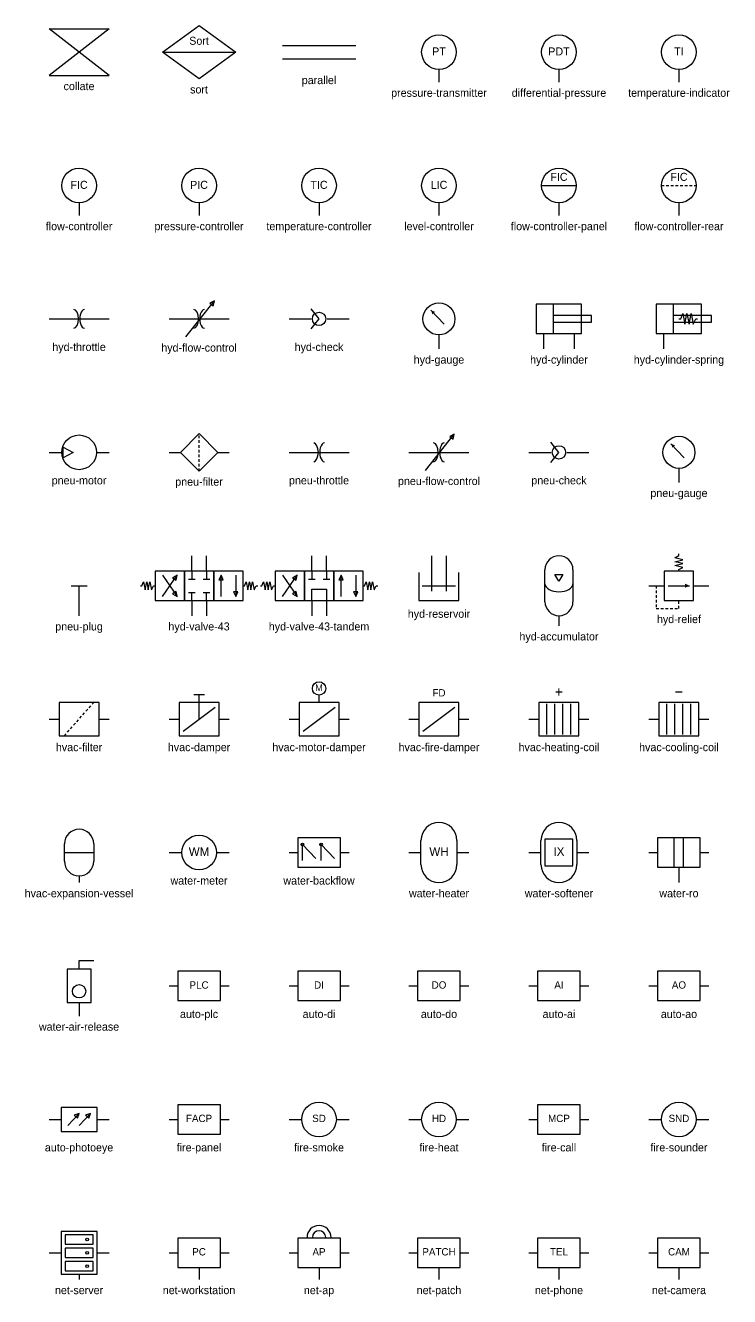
# Model space of a CAD drawing. Header units: millimetres. Extents: x -81 to 2045, y -3666 to 54.
# Drawn here: x -81 to 976, y -3666 to -1760 of the extents above; entities that cross this region are included whole.
import ezdxf
from ezdxf.enums import TextEntityAlignment as Align

# ---------------------------------------------------------------- set-up
doc = ezdxf.new("R2010")
doc.units = ezdxf.units.MM
doc.linetypes.add('CC_DASH_4_3', pattern=[7, 4, -3])
doc.layers.get('0').update_dxf_attribs({"linetype": 'CONTINUOUS', "true_color": 0x344755})
for name, color, linetype, true_color in [('Automation', 7, 'CONTINUOUS', 0x355463), ('Fire', 7, 'CONTINUOUS', 0x355463), ('HVAC', 7, 'CONTINUOUS', 0x355463), ('Hydraulics', 7, 'CONTINUOUS', 0x355463), ('Instruments', 7, 'CONTINUOUS', 0x9b7246), ('Network', 7, 'CONTINUOUS', 0x355463), ('Pneumatics', 7, 'CONTINUOUS', 0x355463), ('Process', 7, 'CONTINUOUS', 0x147c77), ('Water', 7, 'CONTINUOUS', 0x355463)]:
    doc.layers.add(name, color=color, linetype=linetype, true_color=true_color)

# ---------------------------------------------------------------- blocks, each defined once
blk = doc.blocks.new('CC_COLLATE')
at = {"color": 0, "linetype": 'CONTINUOUS'}
for points in [[(-45, 35), (45, 35), (0, 0)], [(0, 0), (-45, -35), (45, -35)]]:
    blk.add_lwpolyline(points, close=True, dxfattribs=at)
blk = doc.blocks.new('CC_SORT')
at = {"color": 0, "linetype": 'CONTINUOUS'}
blk.add_line((-55, 0), (55, 0), dxfattribs=at)
blk.add_lwpolyline([(-55, 0), (0, 40), (55, 0), (0, -40)], close=True, dxfattribs=at)
blk.add_text('Sort', height=12, dxfattribs=at).set_placement((0, 11), align=Align.CENTER)
blk = doc.blocks.new('CC_PARALLEL')
at = {"color": 0, "linetype": 'CONTINUOUS'}
for p, q in [((-55, 10), (55, 10)), ((-55, -10), (55, -10))]:
    blk.add_line(p, q, dxfattribs=at)
blk = doc.blocks.new('CC_PRESSURE_TRANSMITTER')
at = {"color": 0, "linetype": 'CONTINUOUS'}
blk.add_line((0, -26), (0, -45), dxfattribs=at)
blk.add_circle((0, 0), 26, dxfattribs=at)
blk.add_text('PT', height=12, dxfattribs=at).set_placement((0, -5), align=Align.CENTER)
blk = doc.blocks.new('CC_DIFFERENTIAL_PRESSURE')
at = {"color": 0, "linetype": 'CONTINUOUS'}
blk.add_line((0, -26), (0, -45), dxfattribs=at)
blk.add_circle((0, 0), 26, dxfattribs=at)
blk.add_text('PDT', height=12, dxfattribs=at).set_placement((0, -5), align=Align.CENTER)
blk = doc.blocks.new('CC_TEMPERATURE_INDICATOR')
at = {"color": 0, "linetype": 'CONTINUOUS'}
blk.add_line((0, -26), (0, -45), dxfattribs=at)
blk.add_circle((0, 0), 26, dxfattribs=at)
blk.add_text('TI', height=12, dxfattribs=at).set_placement((0, -5), align=Align.CENTER)
blk = doc.blocks.new('CC_FLOW_CONTROLLER')
at = {"color": 0, "linetype": 'CONTINUOUS'}
blk.add_line((0, -26), (0, -45), dxfattribs=at)
blk.add_circle((0, 0), 26, dxfattribs=at)
blk.add_text('FIC', height=12, dxfattribs=at).set_placement((0, -5), align=Align.CENTER)
blk = doc.blocks.new('CC_PRESSURE_CONTROLLER')
at = {"color": 0, "linetype": 'CONTINUOUS'}
blk.add_line((0, -26), (0, -45), dxfattribs=at)
blk.add_circle((0, 0), 26, dxfattribs=at)
blk.add_text('PIC', height=12, dxfattribs=at).set_placement((0, -5), align=Align.CENTER)
blk = doc.blocks.new('CC_TEMPERATURE_CONTROLLER')
at = {"color": 0, "linetype": 'CONTINUOUS'}
blk.add_line((0, -26), (0, -45), dxfattribs=at)
blk.add_circle((0, 0), 26, dxfattribs=at)
blk.add_text('TIC', height=12, dxfattribs=at).set_placement((0, -5), align=Align.CENTER)
blk = doc.blocks.new('CC_LEVEL_CONTROLLER')
at = {"color": 0, "linetype": 'CONTINUOUS'}
blk.add_line((0, -26), (0, -45), dxfattribs=at)
blk.add_circle((0, 0), 26, dxfattribs=at)
blk.add_text('LIC', height=12, dxfattribs=at).set_placement((0, -5), align=Align.CENTER)
blk = doc.blocks.new('CC_FLOW_CONTROLLER_PANEL')
at = {"color": 0, "linetype": 'CONTINUOUS'}
for p, q in [((-26, 0), (26, 0)), ((0, -26), (0, -45))]:
    blk.add_line(p, q, dxfattribs=at)
blk.add_circle((0, 0), 26, dxfattribs=at)
blk.add_text('FIC', height=12, dxfattribs=at).set_placement((0, 7), align=Align.CENTER)
blk = doc.blocks.new('CC_FLOW_CONTROLLER_REAR')
at = {"color": 0, "linetype": 'CC_DASH_4_3'}
blk.add_line((-26, 0), (26, 0), dxfattribs=at)
at = {"color": 0, "linetype": 'CONTINUOUS'}
blk.add_line((0, -26), (0, -45), dxfattribs=at)
blk.add_circle((0, 0), 26, dxfattribs=at)
blk.add_text('FIC', height=12, dxfattribs=at).set_placement((0, 7), align=Align.CENTER)
blk = doc.blocks.new('CC_HYD_THROTTLE')
at = {"color": 0, "linetype": 'CONTINUOUS'}
blk.add_line((-45, 0), (45, 0), dxfattribs=at)
for centre, start_param, end_param in [((-8, 0), 3.141593, 0), ((8, 0), 0, 3.141593)]:
    blk.add_ellipse(centre, major_axis=(0, 14), ratio=0.5, start_param=start_param, end_param=end_param, dxfattribs=at)
blk = doc.blocks.new('CC_HYD_FLOW_CONTROL')
at = {"color": 0, "linetype": 'CONTINUOUS'}
for p, q in [((-20, -27), (23, 27)), ((-45, 0), (45, 0))]:
    blk.add_line(p, q, dxfattribs=at)
blk.add_lwpolyline([(23, 27), (16.2, 23.5), (21.1, 19.6)], close=True, dxfattribs=at)
for centre, start_param, end_param in [((-8, 0), 3.141593, 0), ((8, 0), 0, 3.141593)]:
    blk.add_ellipse(centre, major_axis=(0, 14), ratio=0.5, start_param=start_param, end_param=end_param, dxfattribs=at)
blk = doc.blocks.new('CC_HYD_CHECK')
at = {"color": 0, "linetype": 'CONTINUOUS'}
for p, q in [((-45, 0), (-12, 0)), ((12, 0), (45, 0))]:
    blk.add_line(p, q, dxfattribs=at)
blk.add_lwpolyline([(-12, -15), (0, 0), (-12, 15)], dxfattribs=at)
blk.add_circle((0, 0), 10, dxfattribs=at)
blk = doc.blocks.new('CC_HYD_GAUGE')
at = {"color": 0, "linetype": 'CONTINUOUS'}
for p, q in [((8, -8), (-12, 13)), ((0, -24), (0, -45))]:
    blk.add_line(p, q, dxfattribs=at)
blk.add_circle((0, 0), 24, dxfattribs=at)
blk.add_solid([(-12, 13), (-9.8, 6.8), (-5.9, 10.5)], dxfattribs=at)
blk = doc.blocks.new('CC_HYD_CYLINDER')
at = {"color": 0, "linetype": 'CONTINUOUS'}
for p, q in [((-8, -22), (-8, 22)), ((49, 5), (-8, 5)), ((49, -5), (49, 5)), ((-8, -5), (49, -5)), ((-23, -22), (-23, -45)), ((23, -22), (23, -45))]:
    blk.add_line(p, q, dxfattribs=at)
blk.add_lwpolyline([(-34, -22), (34, -22), (34, 22), (-34, 22)], close=True, dxfattribs=at)
blk = doc.blocks.new('CC_HYD_CYLINDER_SPRING')
at = {"color": 0, "linetype": 'CONTINUOUS'}
for p, q in [((-8, -22), (-8, 22)), ((49, 5), (-8, 5)), ((49, -5), (49, 5)), ((-8, -5), (49, -5)), ((-23, -22), (-23, -45))]:
    blk.add_line(p, q, dxfattribs=at)
blk.add_lwpolyline([(-34, -22), (34, -22), (34, 22), (-34, 22)], close=True, dxfattribs=at)
blk.add_lwpolyline([(0, 0), (2.8, 0), (5.88, 8), (8.96, -8), (12.04, 8), (15.12, -8), (18.2, 8), (21.28, -8), (25.2, 0), (28, 0)], dxfattribs=at)
blk = doc.blocks.new('CC_PNEU_MOTOR')
at = {"color": 0, "linetype": 'CONTINUOUS'}
for p, q in [((-45, 0), (-26, 0)), ((26, 0), (45, 0))]:
    blk.add_line(p, q, dxfattribs=at)
blk.add_lwpolyline([(-24, -8), (-24, 8), (-9, 0)], close=True, dxfattribs=at)
blk.add_circle((0, 0), 26, dxfattribs=at)
blk = doc.blocks.new('CC_PNEU_FILTER')
at = {"color": 0, "linetype": 'CC_DASH_4_3'}
blk.add_line((0, -28), (0, 28), dxfattribs=at)
at = {"color": 0, "linetype": 'CONTINUOUS'}
for p, q in [((-45, 0), (-28, 0)), ((28, 0), (45, 0))]:
    blk.add_line(p, q, dxfattribs=at)
blk.add_lwpolyline([(-28, 0), (0, 28), (28, 0), (0, -28)], close=True, dxfattribs=at)
blk = doc.blocks.new('CC_PNEU_THROTTLE')
at = {"color": 0, "linetype": 'CONTINUOUS'}
blk.add_line((-45, 0), (45, 0), dxfattribs=at)
for centre, start_param, end_param in [((-8, 0), 3.141593, 0), ((8, 0), 0, 3.141593)]:
    blk.add_ellipse(centre, major_axis=(0, 14), ratio=0.5, start_param=start_param, end_param=end_param, dxfattribs=at)
blk = doc.blocks.new('CC_PNEU_FLOW_CONTROL')
at = {"color": 0, "linetype": 'CONTINUOUS'}
for p, q in [((-20, -27), (23, 27)), ((-45, 0), (45, 0))]:
    blk.add_line(p, q, dxfattribs=at)
blk.add_lwpolyline([(23, 27), (16.2, 23.5), (21.1, 19.6)], close=True, dxfattribs=at)
for centre, start_param, end_param in [((-8, 0), 3.141593, 0), ((8, 0), 0, 3.141593)]:
    blk.add_ellipse(centre, major_axis=(0, 14), ratio=0.5, start_param=start_param, end_param=end_param, dxfattribs=at)
blk = doc.blocks.new('CC_PNEU_CHECK')
at = {"color": 0, "linetype": 'CONTINUOUS'}
for p, q in [((-45, 0), (-12, 0)), ((12, 0), (45, 0))]:
    blk.add_line(p, q, dxfattribs=at)
blk.add_lwpolyline([(-12, -15), (0, 0), (-12, 15)], dxfattribs=at)
blk.add_circle((0, 0), 10, dxfattribs=at)
blk = doc.blocks.new('CC_PNEU_GAUGE')
at = {"color": 0, "linetype": 'CONTINUOUS'}
for p, q in [((8, -8), (-12, 13)), ((0, -24), (0, -45))]:
    blk.add_line(p, q, dxfattribs=at)
blk.add_circle((0, 0), 24, dxfattribs=at)
blk.add_solid([(-12, 13), (-9.8, 6.8), (-5.9, 10.5)], dxfattribs=at)
blk = doc.blocks.new('CC_PNEU_PLUG')
at = {"color": 0, "linetype": 'CONTINUOUS'}
for p, q in [((-12, 0), (12, 0)), ((0, -45), (0, 0))]:
    blk.add_line(p, q, dxfattribs=at)
blk = doc.blocks.new('CC_HYD_VALVE_43')
at = {"color": 0, "linetype": 'CONTINUOUS'}
for p, q in [((-11, 22), (-11, 45)), ((11, 22), (11, 45)), ((-11, 22), (-11, 10)), ((11, 22), (11, 10)), ((-55, -16), (-33, 16)), ((-55, 16), (-33, -16)), ((-16, 10), (-6, 10)), ((6, 10), (16, 10)), ((33, -16), (33, 16)), ((55, 16), (55, -16)), ((-16, -10), (-6, -10)), ((-11, -22), (-11, -10)), ((6, -10), (16, -10)), ((11, -22), (11, -10)), ((-11, -22), (-11, -45)), ((11, -22), (11, -45))]:
    blk.add_line(p, q, dxfattribs=at)
for points in [[(-66, -22), (-22, -22), (-22, 22), (-66, 22)], [(-22, -22), (22, -22), (22, 22), (-22, 22)], [(22, -22), (66, -22), (66, 22), (22, 22)], [(-33, 16), (-39.6, 12), (-34.4, 8.4)], [(33, 16), (29.9, 9), (36.1, 9)], [(-33, -16), (-34.4, -8.4), (-39.6, -12)], [(55, -16), (58.1, -9), (51.9, -9)]]:
    blk.add_lwpolyline(points, close=True, dxfattribs=at)
for points in [[(-88, 0), (-85.8, 0), (-83.4, 6), (-81, -6), (-78.5, 6), (-76.1, -6), (-73.7, 6), (-71.3, -6), (-68.2, 0), (-66, 0)], [(66, 0), (68.2, 0), (70.6, 6), (73, -6), (75.5, 6), (77.9, -6), (80.3, 6), (82.7, -6), (85.8, 0), (88, 0)]]:
    blk.add_lwpolyline(points, dxfattribs=at)
blk = doc.blocks.new('CC_HYD_VALVE_43_TANDEM')
at = {"color": 0, "linetype": 'CONTINUOUS'}
for p, q in [((-11, 22), (-11, 45)), ((11, 22), (11, 45)), ((-11, 22), (-11, 10)), ((11, 22), (11, 10)), ((-55, -16), (-33, 16)), ((-55, 16), (-33, -16)), ((-16, 10), (-6, 10)), ((6, 10), (16, 10)), ((33, -16), (33, 16)), ((55, 16), (55, -16)), ((-11, -22), (-11, -45)), ((11, -22), (11, -45))]:
    blk.add_line(p, q, dxfattribs=at)
for points in [[(-66, -22), (-22, -22), (-22, 22), (-66, 22)], [(-22, -22), (22, -22), (22, 22), (-22, 22)], [(22, -22), (66, -22), (66, 22), (22, 22)], [(-33, 16), (-39.6, 12), (-34.4, 8.4)], [(33, 16), (29.9, 9), (36.1, 9)], [(-33, -16), (-34.4, -8.4), (-39.6, -12)], [(55, -16), (58.1, -9), (51.9, -9)]]:
    blk.add_lwpolyline(points, close=True, dxfattribs=at)
for points in [[(-88, 0), (-85.8, 0), (-83.4, 6), (-81, -6), (-78.5, 6), (-76.1, -6), (-73.7, 6), (-71.3, -6), (-68.2, 0), (-66, 0)], [(66, 0), (68.2, 0), (70.6, 6), (73, -6), (75.5, 6), (77.9, -6), (80.3, 6), (82.7, -6), (85.8, 0), (88, 0)], [(-11, -22), (-11, -5), (11, -5), (11, -22)]]:
    blk.add_lwpolyline(points, dxfattribs=at)
blk = doc.blocks.new('CC_HYD_RESERVOIR')
at = {"color": 0, "linetype": 'CONTINUOUS'}
for p, q in [((-11, 45), (-11, -8)), ((11, 45), (11, -8)), ((-25, 0), (25, 0))]:
    blk.add_line(p, q, dxfattribs=at)
blk.add_lwpolyline([(-30, 20), (-30, -22), (30, -22), (30, 20)], dxfattribs=at)
blk = doc.blocks.new('CC_HYD_ACCUMULATOR')
at = {"color": 0, "linetype": 'CONTINUOUS'}
for p, q in [((-21, -24), (-21, 24)), ((21, 24), (21, -24)), ((0, -45), (0, -60))]:
    blk.add_line(p, q, dxfattribs=at)
blk.add_lwpolyline([(-6, 17), (6, 17), (0, 7)], close=True, dxfattribs=at)
for centre, start, end in [((0, 24), 0, 180), ((0, -24), 180, 360)]:
    blk.add_arc(centre, 21, start, end, dxfattribs=at)
blk.add_ellipse((0, 3), major_axis=(21, 0), ratio=0.571429, start_param=3.141593, end_param=6.283185, dxfattribs=at)
blk = doc.blocks.new('CC_HYD_RELIEF')
at = {"color": 0, "linetype": 'CONTINUOUS'}
for p, q in [((-45, 0), (-22, 0)), ((-16, 0), (16, 0)), ((22, 0), (45, 0))]:
    blk.add_line(p, q, dxfattribs=at)
blk.add_lwpolyline([(0, 22), (0, 24.6), (6, 27.46), (-6, 30.32), (6, 33.18), (-6, 36.04), (6, 38.9), (-6, 41.76), (0, 45.4), (0, 48)], dxfattribs=at)
blk.add_lwpolyline([(-22, -22), (22, -22), (22, 22), (-22, 22)], close=True, dxfattribs=at)
at = {"color": 0, "linetype": 'CC_DASH_4_3'}
blk.add_lwpolyline([(-34, 0), (-34, -34), (0, -34), (0, -22)], dxfattribs=at)
at = {"color": 0, "linetype": 'CONTINUOUS'}
blk.add_solid([(16, 0), (9, 3.15), (9, -3.15)], dxfattribs=at)
blk = doc.blocks.new('CC_HVAC_FILTER')
at = {"color": 0, "linetype": 'CC_DASH_4_3'}
blk.add_line((-22, -25), (22, 25), dxfattribs=at)
at = {"color": 0, "linetype": 'CONTINUOUS'}
for p, q in [((-45, 0), (-30, 0)), ((30, 0), (45, 0))]:
    blk.add_line(p, q, dxfattribs=at)
blk.add_lwpolyline([(-30, -25), (30, -25), (30, 25), (-30, 25)], close=True, dxfattribs=at)
blk = doc.blocks.new('CC_HVAC_DAMPER')
at = {"color": 0, "linetype": 'CONTINUOUS'}
for p, q in [((-8, 37), (8, 37)), ((0, 0), (0, 37)), ((-45, 0), (-30, 0)), ((-24, -18), (24, 18)), ((30, 0), (45, 0))]:
    blk.add_line(p, q, dxfattribs=at)
blk.add_lwpolyline([(-30, -25), (30, -25), (30, 25), (-30, 25)], close=True, dxfattribs=at)
blk = doc.blocks.new('CC_HVAC_MOTOR_DAMPER')
at = {"color": 0, "linetype": 'CONTINUOUS'}
for p, q in [((0, 25), (0, 36)), ((-45, 0), (-30, 0)), ((-24, -18), (24, 18)), ((30, 0), (45, 0))]:
    blk.add_line(p, q, dxfattribs=at)
blk.add_lwpolyline([(-30, -25), (30, -25), (30, 25), (-30, 25)], close=True, dxfattribs=at)
blk.add_circle((0, 46), 10, dxfattribs=at)
blk.add_text('M', height=10, dxfattribs=at).set_placement((0, 42), align=Align.CENTER)
blk = doc.blocks.new('CC_HVAC_FIRE_DAMPER')
at = {"color": 0, "linetype": 'CONTINUOUS'}
for p, q in [((-45, 0), (-30, 0)), ((-24, -18), (24, 18)), ((30, 0), (45, 0))]:
    blk.add_line(p, q, dxfattribs=at)
blk.add_lwpolyline([(-30, -25), (30, -25), (30, 25), (-30, 25)], close=True, dxfattribs=at)
blk.add_text('FD', height=11, dxfattribs=at).set_placement((0, 34), align=Align.CENTER)
blk = doc.blocks.new('CC_HVAC_HEATING_COIL')
at = {"color": 0, "linetype": 'CONTINUOUS'}
for p, q in [((-18, -23), (-18, 23)), ((-6, -23), (-6, 23)), ((6, -23), (6, 23)), ((18, -23), (18, 23)), ((-45, 0), (-30, 0)), ((30, 0), (45, 0))]:
    blk.add_line(p, q, dxfattribs=at)
blk.add_lwpolyline([(-30, -25), (30, -25), (30, 25), (-30, 25)], close=True, dxfattribs=at)
blk.add_text('+', height=16, dxfattribs=at).set_placement((0, 33), align=Align.CENTER)
blk = doc.blocks.new('CC_HVAC_COOLING_COIL')
at = {"color": 0, "linetype": 'CONTINUOUS'}
for p, q in [((-18, -23), (-18, 23)), ((-6, -23), (-6, 23)), ((6, -23), (6, 23)), ((18, -23), (18, 23)), ((-45, 0), (-30, 0)), ((30, 0), (45, 0))]:
    blk.add_line(p, q, dxfattribs=at)
blk.add_lwpolyline([(-30, -25), (30, -25), (30, 25), (-30, 25)], close=True, dxfattribs=at)
blk.add_text('−', height=16, dxfattribs=at).set_placement((0, 33), align=Align.CENTER)
blk = doc.blocks.new('CC_HVAC_EXPANSION_VESSEL')
at = {"color": 0, "linetype": 'CONTINUOUS'}
for p, q in [((-22, -13), (-22, 13)), ((-22, 0), (22, 0)), ((22, 13), (22, -13)), ((0, -35), (0, -45))]:
    blk.add_line(p, q, dxfattribs=at)
for centre, start, end in [((0, 13), 0, 180), ((0, -13), 180, 360)]:
    blk.add_arc(centre, 22, start, end, dxfattribs=at)
blk = doc.blocks.new('CC_WATER_METER')
at = {"color": 0, "linetype": 'CONTINUOUS'}
for p, q in [((-45, 0), (-26, 0)), ((26, 0), (45, 0))]:
    blk.add_line(p, q, dxfattribs=at)
blk.add_circle((0, 0), 26, dxfattribs=at)
blk.add_text('WM', height=13, dxfattribs=at).set_placement((0, -5), align=Align.CENTER)
blk = doc.blocks.new('CC_WATER_BACKFLOW')
at = {"color": 0, "linetype": 'CONTINUOUS'}
for p, q in [((-45, 0), (-32, 0)), ((-25, -12), (-25, 12)), ((-25, 12), (-5, -9)), ((3, -12), (3, 12)), ((3, 12), (23, -9)), ((32, 0), (45, 0))]:
    blk.add_line(p, q, dxfattribs=at)
blk.add_lwpolyline([(-32, -22), (32, -22), (32, 22), (-32, 22)], close=True, dxfattribs=at)
for centre in [(-25, 12), (3, 12)]:
    blk.add_circle(centre, 2, dxfattribs=at)
blk = doc.blocks.new('CC_WATER_HEATER')
at = {"color": 0, "linetype": 'CONTINUOUS'}
for p, q in [((-45, 0), (-27, 0)), ((-27, -18), (-27, 18)), ((27, 18), (27, -18)), ((27, 0), (45, 0))]:
    blk.add_line(p, q, dxfattribs=at)
for centre, start, end in [((0, 18), 0, 180), ((0, -18), 180, 360)]:
    blk.add_arc(centre, 27, start, end, dxfattribs=at)
blk.add_text('WH', height=13, dxfattribs=at).set_placement((0, -5), align=Align.CENTER)
blk = doc.blocks.new('CC_WATER_SOFTENER')
at = {"color": 0, "linetype": 'CONTINUOUS'}
for p, q in [((-45, 0), (-27, 0)), ((-27, -18), (-27, 18)), ((27, 18), (27, -18)), ((27, 0), (45, 0))]:
    blk.add_line(p, q, dxfattribs=at)
blk.add_lwpolyline([(-21, -20), (21, -20), (21, 20), (-21, 20)], close=True, dxfattribs=at)
for centre, start, end in [((0, 18), 0, 180), ((0, -18), 180, 360)]:
    blk.add_arc(centre, 27, start, end, dxfattribs=at)
blk.add_text('IX', height=13, dxfattribs=at).set_placement((0, -5), align=Align.CENTER)
blk = doc.blocks.new('CC_WATER_RO')
at = {"color": 0, "linetype": 'CONTINUOUS'}
for p, q in [((-7, -22), (-7, 22)), ((7, -22), (7, 22)), ((-45, 0), (-32, 0)), ((32, 0), (45, 0)), ((0, -22), (0, -45))]:
    blk.add_line(p, q, dxfattribs=at)
blk.add_lwpolyline([(-32, -22), (32, -22), (32, 22), (-32, 22)], close=True, dxfattribs=at)
blk = doc.blocks.new('CC_WATER_AIR_RELEASE')
at = {"color": 0, "linetype": 'CONTINUOUS'}
blk.add_line((0, -25), (0, -45), dxfattribs=at)
blk.add_lwpolyline([(-18, -25), (18, -25), (18, 25), (-18, 25)], close=True, dxfattribs=at)
blk.add_lwpolyline([(0, 25), (0, 38), (22, 38)], dxfattribs=at)
blk.add_circle((0, -8), 10, dxfattribs=at)
blk = doc.blocks.new('CC_AUTO_PLC')
at = {"color": 0, "linetype": 'CONTINUOUS'}
for p, q in [((-45, 0), (-32, 0)), ((32, 0), (45, 0))]:
    blk.add_line(p, q, dxfattribs=at)
blk.add_lwpolyline([(-32, -22), (32, -22), (32, 22), (-32, 22)], close=True, dxfattribs=at)
blk.add_text('PLC', height=11, dxfattribs=at).set_placement((0, -4), align=Align.CENTER)
blk = doc.blocks.new('CC_AUTO_DI')
at = {"color": 0, "linetype": 'CONTINUOUS'}
for p, q in [((-45, 0), (-32, 0)), ((32, 0), (45, 0))]:
    blk.add_line(p, q, dxfattribs=at)
blk.add_lwpolyline([(-32, -22), (32, -22), (32, 22), (-32, 22)], close=True, dxfattribs=at)
blk.add_text('DI', height=11, dxfattribs=at).set_placement((0, -4), align=Align.CENTER)
blk = doc.blocks.new('CC_AUTO_DO')
at = {"color": 0, "linetype": 'CONTINUOUS'}
for p, q in [((-45, 0), (-32, 0)), ((32, 0), (45, 0))]:
    blk.add_line(p, q, dxfattribs=at)
blk.add_lwpolyline([(-32, -22), (32, -22), (32, 22), (-32, 22)], close=True, dxfattribs=at)
blk.add_text('DO', height=11, dxfattribs=at).set_placement((0, -4), align=Align.CENTER)
blk = doc.blocks.new('CC_AUTO_AI')
at = {"color": 0, "linetype": 'CONTINUOUS'}
for p, q in [((-45, 0), (-32, 0)), ((32, 0), (45, 0))]:
    blk.add_line(p, q, dxfattribs=at)
blk.add_lwpolyline([(-32, -22), (32, -22), (32, 22), (-32, 22)], close=True, dxfattribs=at)
blk.add_text('AI', height=11, dxfattribs=at).set_placement((0, -4), align=Align.CENTER)
blk = doc.blocks.new('CC_AUTO_AO')
at = {"color": 0, "linetype": 'CONTINUOUS'}
for p, q in [((-45, 0), (-32, 0)), ((32, 0), (45, 0))]:
    blk.add_line(p, q, dxfattribs=at)
blk.add_lwpolyline([(-32, -22), (32, -22), (32, 22), (-32, 22)], close=True, dxfattribs=at)
blk.add_text('AO', height=11, dxfattribs=at).set_placement((0, -4), align=Align.CENTER)
blk = doc.blocks.new('CC_AUTO_PHOTOEYE')
at = {"color": 0, "linetype": 'CONTINUOUS'}
for p, q in [((-45, 0), (-27, 0)), ((-17, -9), (0, 9)), ((0, -9), (17, 9)), ((27, 0), (45, 0))]:
    blk.add_line(p, q, dxfattribs=at)
for points in [[(-27, -18), (27, -18), (27, 18), (-27, 18)], [(0, 9), (-7.1, 6.1), (-2.5, 1.7)], [(17, 9), (9.9, 6.1), (14.5, 1.7)]]:
    blk.add_lwpolyline(points, close=True, dxfattribs=at)
blk = doc.blocks.new('CC_FIRE_PANEL')
at = {"color": 0, "linetype": 'CONTINUOUS'}
for p, q in [((-45, 0), (-32, 0)), ((32, 0), (45, 0))]:
    blk.add_line(p, q, dxfattribs=at)
blk.add_lwpolyline([(-32, -22), (32, -22), (32, 22), (-32, 22)], close=True, dxfattribs=at)
blk.add_text('FACP', height=11, dxfattribs=at).set_placement((0, -4), align=Align.CENTER)
blk = doc.blocks.new('CC_FIRE_SMOKE')
at = {"color": 0, "linetype": 'CONTINUOUS'}
for p, q in [((-45, 0), (-26, 0)), ((26, 0), (45, 0))]:
    blk.add_line(p, q, dxfattribs=at)
blk.add_circle((0, 0), 26, dxfattribs=at)
blk.add_text('SD', height=11, dxfattribs=at).set_placement((0, -4), align=Align.CENTER)
blk = doc.blocks.new('CC_FIRE_HEAT')
at = {"color": 0, "linetype": 'CONTINUOUS'}
for p, q in [((-45, 0), (-26, 0)), ((26, 0), (45, 0))]:
    blk.add_line(p, q, dxfattribs=at)
blk.add_circle((0, 0), 26, dxfattribs=at)
blk.add_text('HD', height=11, dxfattribs=at).set_placement((0, -4), align=Align.CENTER)
blk = doc.blocks.new('CC_FIRE_CALL')
at = {"color": 0, "linetype": 'CONTINUOUS'}
for p, q in [((-45, 0), (-32, 0)), ((32, 0), (45, 0))]:
    blk.add_line(p, q, dxfattribs=at)
blk.add_lwpolyline([(-32, -22), (32, -22), (32, 22), (-32, 22)], close=True, dxfattribs=at)
blk.add_text('MCP', height=11, dxfattribs=at).set_placement((0, -4), align=Align.CENTER)
blk = doc.blocks.new('CC_FIRE_SOUNDER')
at = {"color": 0, "linetype": 'CONTINUOUS'}
for p, q in [((-45, 0), (-26, 0)), ((26, 0), (45, 0))]:
    blk.add_line(p, q, dxfattribs=at)
blk.add_circle((0, 0), 26, dxfattribs=at)
blk.add_text('SND', height=11, dxfattribs=at).set_placement((0, -4), align=Align.CENTER)
blk = doc.blocks.new('CC_NET_SERVER')
at = {"color": 0, "linetype": 'CONTINUOUS'}
for p, q in [((-45, 0), (-27, 0)), ((27, 0), (45, 0)), ((0, -32), (0, -40))]:
    blk.add_line(p, q, dxfattribs=at)
for points in [[(-27, -32), (27, -32), (27, 32), (-27, 32)], [(-21, 13), (21, 13), (21, 27), (-21, 27)], [(-21, -7), (21, -7), (21, 7), (-21, 7)], [(-21, -27), (21, -27), (21, -13), (-21, -13)]]:
    blk.add_lwpolyline(points, close=True, dxfattribs=at)
for centre in [(12, 20), (12, 0), (12, -20)]:
    blk.add_circle(centre, 2, dxfattribs=at)
blk = doc.blocks.new('CC_NET_WORKSTATION')
at = {"color": 0, "linetype": 'CONTINUOUS'}
for p, q in [((-45, 0), (-32, 0)), ((32, 0), (45, 0)), ((0, -22), (0, -40))]:
    blk.add_line(p, q, dxfattribs=at)
blk.add_lwpolyline([(-32, -22), (32, -22), (32, 22), (-32, 22)], close=True, dxfattribs=at)
blk.add_text('PC', height=11, dxfattribs=at).set_placement((0, -4), align=Align.CENTER)
blk = doc.blocks.new('CC_NET_AP')
at = {"color": 0, "linetype": 'CONTINUOUS'}
for p, q in [((-45, 0), (-32, 0)), ((32, 0), (45, 0)), ((0, -22), (0, -40))]:
    blk.add_line(p, q, dxfattribs=at)
blk.add_lwpolyline([(-32, -22), (32, -22), (32, 22), (-32, 22)], close=True, dxfattribs=at)
for radius in [18, 10]:
    blk.add_arc((0, 23), radius, 0, 180, dxfattribs=at)
blk.add_text('AP', height=11, dxfattribs=at).set_placement((0, -4), align=Align.CENTER)
blk = doc.blocks.new('CC_NET_PATCH')
at = {"color": 0, "linetype": 'CONTINUOUS'}
for p, q in [((-45, 0), (-32, 0)), ((32, 0), (45, 0)), ((0, -22), (0, -40))]:
    blk.add_line(p, q, dxfattribs=at)
blk.add_lwpolyline([(-32, -22), (32, -22), (32, 22), (-32, 22)], close=True, dxfattribs=at)
blk.add_text('PATCH', height=11, dxfattribs=at).set_placement((0, -4), align=Align.CENTER)
blk = doc.blocks.new('CC_NET_PHONE')
at = {"color": 0, "linetype": 'CONTINUOUS'}
for p, q in [((-45, 0), (-32, 0)), ((32, 0), (45, 0)), ((0, -22), (0, -40))]:
    blk.add_line(p, q, dxfattribs=at)
blk.add_lwpolyline([(-32, -22), (32, -22), (32, 22), (-32, 22)], close=True, dxfattribs=at)
blk.add_text('TEL', height=11, dxfattribs=at).set_placement((0, -4), align=Align.CENTER)
blk = doc.blocks.new('CC_NET_CAMERA')
at = {"color": 0, "linetype": 'CONTINUOUS'}
for p, q in [((-45, 0), (-32, 0)), ((32, 0), (45, 0)), ((0, -22), (0, -40))]:
    blk.add_line(p, q, dxfattribs=at)
blk.add_lwpolyline([(-32, -22), (32, -22), (32, 22), (-32, 22)], close=True, dxfattribs=at)
blk.add_text('CAM', height=11, dxfattribs=at).set_placement((0, -4), align=Align.CENTER)

msp = doc.modelspace()

# ---------------------------------------------------------------- block references
at = {"layer": 'Automation'}
ref = msp.add_blockref('CC_AUTO_PLC', (180, -3200), dxfattribs=at)
ref.add_attrib('TAG', 'auto-plc', dxfattribs={"height": 12}).set_placement((180, -3248), align=Align.CENTER)
ref = msp.add_blockref('CC_AUTO_DI', (360, -3200), dxfattribs=at)
ref.add_attrib('TAG', 'auto-di', dxfattribs={"height": 12}).set_placement((360, -3248), align=Align.CENTER)
ref = msp.add_blockref('CC_AUTO_DO', (540, -3200), dxfattribs=at)
ref.add_attrib('TAG', 'auto-do', dxfattribs={"height": 12}).set_placement((540, -3248), align=Align.CENTER)
ref = msp.add_blockref('CC_AUTO_AI', (720, -3200), dxfattribs=at)
ref.add_attrib('TAG', 'auto-ai', dxfattribs={"height": 12}).set_placement((720, -3248), align=Align.CENTER)
ref = msp.add_blockref('CC_AUTO_AO', (900, -3200), dxfattribs=at)
ref.add_attrib('TAG', 'auto-ao', dxfattribs={"height": 12}).set_placement((900, -3248), align=Align.CENTER)
ref = msp.add_blockref('CC_AUTO_PHOTOEYE', (0, -3400), dxfattribs=at)
ref.add_attrib('TAG', 'auto-photoeye', dxfattribs={"height": 12}).set_placement((0, -3448), align=Align.CENTER)
at = {"layer": 'Fire'}
ref = msp.add_blockref('CC_FIRE_PANEL', (180, -3400), dxfattribs=at)
ref.add_attrib('TAG', 'fire-panel', dxfattribs={"height": 12}).set_placement((180, -3448), align=Align.CENTER)
ref = msp.add_blockref('CC_FIRE_SMOKE', (360, -3400), dxfattribs=at)
ref.add_attrib('TAG', 'fire-smoke', dxfattribs={"height": 12}).set_placement((360, -3448), align=Align.CENTER)
ref = msp.add_blockref('CC_FIRE_HEAT', (540, -3400), dxfattribs=at)
ref.add_attrib('TAG', 'fire-heat', dxfattribs={"height": 12}).set_placement((540, -3448), align=Align.CENTER)
ref = msp.add_blockref('CC_FIRE_CALL', (720, -3400), dxfattribs=at)
ref.add_attrib('TAG', 'fire-call', dxfattribs={"height": 12}).set_placement((720, -3448), align=Align.CENTER)
ref = msp.add_blockref('CC_FIRE_SOUNDER', (900, -3400), dxfattribs=at)
ref.add_attrib('TAG', 'fire-sounder', dxfattribs={"height": 12}).set_placement((900, -3448), align=Align.CENTER)
at = {"layer": 'HVAC'}
ref = msp.add_blockref('CC_HVAC_MOTOR_DAMPER', (360, -2800), dxfattribs=at)
ref.add_attrib('TAG', 'hvac-motor-damper', dxfattribs={"height": 12}).set_placement((360, -2848), align=Align.CENTER)
ref = msp.add_blockref('CC_HVAC_DAMPER', (180, -2800), dxfattribs=at)
ref.add_attrib('TAG', 'hvac-damper', dxfattribs={"height": 12}).set_placement((180, -2848), align=Align.CENTER)
ref = msp.add_blockref('CC_HVAC_FIRE_DAMPER', (540, -2800), dxfattribs=at)
ref.add_attrib('TAG', 'hvac-fire-damper', dxfattribs={"height": 12}).set_placement((540, -2848), align=Align.CENTER)
ref = msp.add_blockref('CC_HVAC_HEATING_COIL', (720, -2800), dxfattribs=at)
ref.add_attrib('TAG', 'hvac-heating-coil', dxfattribs={"height": 12}).set_placement((720, -2848), align=Align.CENTER)
ref = msp.add_blockref('CC_HVAC_COOLING_COIL', (900, -2800), dxfattribs=at)
ref.add_attrib('TAG', 'hvac-cooling-coil', dxfattribs={"height": 12}).set_placement((900, -2848), align=Align.CENTER)
ref = msp.add_blockref('CC_HVAC_FILTER', (0, -2800), dxfattribs=at)
ref.add_attrib('TAG', 'hvac-filter', dxfattribs={"height": 12}).set_placement((0, -2848), align=Align.CENTER)
ref = msp.add_blockref('CC_HVAC_EXPANSION_VESSEL', (0, -3000), dxfattribs=at)
ref.add_attrib('TAG', 'hvac-expansion-vessel', dxfattribs={"height": 12}).set_placement((0, -3067), align=Align.CENTER)
at = {"layer": 'Hydraulics'}
ref = msp.add_blockref('CC_HYD_THROTTLE', (0, -2200), dxfattribs=at)
ref.add_attrib('TAG', 'hyd-throttle', dxfattribs={"height": 12}).set_placement((0, -2248), align=Align.CENTER)
ref = msp.add_blockref('CC_HYD_FLOW_CONTROL', (180, -2200), dxfattribs=at)
ref.add_attrib('TAG', 'hyd-flow-control', dxfattribs={"height": 12}).set_placement((180, -2249), align=Align.CENTER)
ref = msp.add_blockref('CC_HYD_CHECK', (360, -2200), dxfattribs=at)
ref.add_attrib('TAG', 'hyd-check', dxfattribs={"height": 12}).set_placement((360, -2248), align=Align.CENTER)
ref = msp.add_blockref('CC_HYD_GAUGE', (540, -2200), dxfattribs=at)
ref.add_attrib('TAG', 'hyd-gauge', dxfattribs={"height": 12}).set_placement((540, -2267), align=Align.CENTER)
ref = msp.add_blockref('CC_HYD_CYLINDER', (720, -2200), dxfattribs=at)
ref.add_attrib('TAG', 'hyd-cylinder', dxfattribs={"height": 12}).set_placement((720, -2267), align=Align.CENTER)
ref = msp.add_blockref('CC_HYD_CYLINDER_SPRING', (900, -2200), dxfattribs=at)
ref.add_attrib('TAG', 'hyd-cylinder-spring', dxfattribs={"height": 12}).set_placement((900, -2267), align=Align.CENTER)
ref = msp.add_blockref('CC_HYD_RELIEF', (900, -2600), dxfattribs=at)
ref.add_attrib('TAG', 'hyd-relief', dxfattribs={"height": 12}).set_placement((900, -2656), align=Align.CENTER)
ref = msp.add_blockref('CC_HYD_VALVE_43', (180, -2600), dxfattribs=at)
ref.add_attrib('TAG', 'hyd-valve-43', dxfattribs={"height": 12}).set_placement((180, -2667), align=Align.CENTER)
ref = msp.add_blockref('CC_HYD_VALVE_43_TANDEM', (360, -2600), dxfattribs=at)
ref.add_attrib('TAG', 'hyd-valve-43-tandem', dxfattribs={"height": 12}).set_placement((360, -2667), align=Align.CENTER)
ref = msp.add_blockref('CC_HYD_RESERVOIR', (540, -2600), dxfattribs=at)
ref.add_attrib('TAG', 'hyd-reservoir', dxfattribs={"height": 12}).set_placement((540, -2648), align=Align.CENTER)
ref = msp.add_blockref('CC_HYD_ACCUMULATOR', (720, -2600), dxfattribs=at)
ref.add_attrib('TAG', 'hyd-accumulator', dxfattribs={"height": 12}).set_placement((720, -2682), align=Align.CENTER)
at = {"layer": 'Instruments'}
ref = msp.add_blockref('CC_PRESSURE_TRANSMITTER', (540, -1800), dxfattribs=at)
ref.add_attrib('TAG', 'pressure-transmitter', dxfattribs={"height": 12}).set_placement((540, -1867), align=Align.CENTER)
ref = msp.add_blockref('CC_DIFFERENTIAL_PRESSURE', (720, -1800), dxfattribs=at)
ref.add_attrib('TAG', 'differential-pressure', dxfattribs={"height": 12}).set_placement((720, -1867), align=Align.CENTER)
ref = msp.add_blockref('CC_TEMPERATURE_INDICATOR', (900, -1800), dxfattribs=at)
ref.add_attrib('TAG', 'temperature-indicator', dxfattribs={"height": 12}).set_placement((900, -1867), align=Align.CENTER)
ref = msp.add_blockref('CC_FLOW_CONTROLLER', (0, -2000), dxfattribs=at)
ref.add_attrib('TAG', 'flow-controller', dxfattribs={"height": 12}).set_placement((0, -2067), align=Align.CENTER)
ref = msp.add_blockref('CC_PRESSURE_CONTROLLER', (180, -2000), dxfattribs=at)
ref.add_attrib('TAG', 'pressure-controller', dxfattribs={"height": 12}).set_placement((180, -2067), align=Align.CENTER)
ref = msp.add_blockref('CC_TEMPERATURE_CONTROLLER', (360, -2000), dxfattribs=at)
ref.add_attrib('TAG', 'temperature-controller', dxfattribs={"height": 12}).set_placement((360, -2067), align=Align.CENTER)
ref = msp.add_blockref('CC_LEVEL_CONTROLLER', (540, -2000), dxfattribs=at)
ref.add_attrib('TAG', 'level-controller', dxfattribs={"height": 12}).set_placement((540, -2067), align=Align.CENTER)
ref = msp.add_blockref('CC_FLOW_CONTROLLER_PANEL', (720, -2000), dxfattribs=at)
ref.add_attrib('TAG', 'flow-controller-panel', dxfattribs={"height": 12}).set_placement((720, -2067), align=Align.CENTER)
ref = msp.add_blockref('CC_FLOW_CONTROLLER_REAR', (900, -2000), dxfattribs=at)
ref.add_attrib('TAG', 'flow-controller-rear', dxfattribs={"height": 12}).set_placement((900, -2067), align=Align.CENTER)
at = {"layer": 'Network'}
ref = msp.add_blockref('CC_NET_AP', (360, -3600), dxfattribs=at)
ref.add_attrib('TAG', 'net-ap', dxfattribs={"height": 12}).set_placement((360, -3662), align=Align.CENTER)
ref = msp.add_blockref('CC_NET_SERVER', (0, -3600), dxfattribs=at)
ref.add_attrib('TAG', 'net-server', dxfattribs={"height": 12}).set_placement((0, -3662), align=Align.CENTER)
ref = msp.add_blockref('CC_NET_WORKSTATION', (180, -3600), dxfattribs=at)
ref.add_attrib('TAG', 'net-workstation', dxfattribs={"height": 12}).set_placement((180, -3662), align=Align.CENTER)
ref = msp.add_blockref('CC_NET_PATCH', (540, -3600), dxfattribs=at)
ref.add_attrib('TAG', 'net-patch', dxfattribs={"height": 12}).set_placement((540, -3662), align=Align.CENTER)
ref = msp.add_blockref('CC_NET_PHONE', (720, -3600), dxfattribs=at)
ref.add_attrib('TAG', 'net-phone', dxfattribs={"height": 12}).set_placement((720, -3662), align=Align.CENTER)
ref = msp.add_blockref('CC_NET_CAMERA', (900, -3600), dxfattribs=at)
ref.add_attrib('TAG', 'net-camera', dxfattribs={"height": 12}).set_placement((900, -3662), align=Align.CENTER)
at = {"layer": 'Pneumatics'}
ref = msp.add_blockref('CC_PNEU_MOTOR', (0, -2400), dxfattribs=at)
ref.add_attrib('TAG', 'pneu-motor', dxfattribs={"height": 12}).set_placement((0, -2448), align=Align.CENTER)
ref = msp.add_blockref('CC_PNEU_FILTER', (180, -2400), dxfattribs=at)
ref.add_attrib('TAG', 'pneu-filter', dxfattribs={"height": 12}).set_placement((180, -2450), align=Align.CENTER)
ref = msp.add_blockref('CC_PNEU_FLOW_CONTROL', (540, -2400), dxfattribs=at)
ref.add_attrib('TAG', 'pneu-flow-control', dxfattribs={"height": 12}).set_placement((540, -2449), align=Align.CENTER)
ref = msp.add_blockref('CC_PNEU_GAUGE', (900, -2400), dxfattribs=at)
ref.add_attrib('TAG', 'pneu-gauge', dxfattribs={"height": 12}).set_placement((900, -2467), align=Align.CENTER)
ref = msp.add_blockref('CC_PNEU_THROTTLE', (360, -2400), dxfattribs=at)
ref.add_attrib('TAG', 'pneu-throttle', dxfattribs={"height": 12}).set_placement((360, -2448), align=Align.CENTER)
ref = msp.add_blockref('CC_PNEU_CHECK', (720, -2400), dxfattribs=at)
ref.add_attrib('TAG', 'pneu-check', dxfattribs={"height": 12}).set_placement((720, -2448), align=Align.CENTER)
ref = msp.add_blockref('CC_PNEU_PLUG', (0, -2600), dxfattribs=at)
ref.add_attrib('TAG', 'pneu-plug', dxfattribs={"height": 12}).set_placement((0, -2667), align=Align.CENTER)
at = {"layer": 'Process'}
ref = msp.add_blockref('CC_COLLATE', (0, -1800), dxfattribs=at)
ref.add_attrib('TAG', 'collate', dxfattribs={"height": 12}).set_placement((0, -1857), align=Align.CENTER)
ref = msp.add_blockref('CC_SORT', (180, -1800), dxfattribs=at)
ref.add_attrib('TAG', 'sort', dxfattribs={"height": 12}).set_placement((180, -1862), align=Align.CENTER)
ref = msp.add_blockref('CC_PARALLEL', (360, -1800), dxfattribs=at)
ref.add_attrib('TAG', 'parallel', dxfattribs={"height": 12}).set_placement((360, -1848), align=Align.CENTER)
at = {"layer": 'Water'}
ref = msp.add_blockref('CC_WATER_HEATER', (540, -3000), dxfattribs=at)
ref.add_attrib('TAG', 'water-heater', dxfattribs={"height": 12}).set_placement((540, -3067), align=Align.CENTER)
ref = msp.add_blockref('CC_WATER_SOFTENER', (720, -3000), dxfattribs=at)
ref.add_attrib('TAG', 'water-softener', dxfattribs={"height": 12}).set_placement((720, -3067), align=Align.CENTER)
ref = msp.add_blockref('CC_WATER_METER', (180, -3000), dxfattribs=at)
ref.add_attrib('TAG', 'water-meter', dxfattribs={"height": 12}).set_placement((180, -3048), align=Align.CENTER)
ref = msp.add_blockref('CC_WATER_BACKFLOW', (360, -3000), dxfattribs=at)
ref.add_attrib('TAG', 'water-backflow', dxfattribs={"height": 12}).set_placement((360, -3048), align=Align.CENTER)
ref = msp.add_blockref('CC_WATER_RO', (900, -3000), dxfattribs=at)
ref.add_attrib('TAG', 'water-ro', dxfattribs={"height": 12}).set_placement((900, -3067), align=Align.CENTER)
ref = msp.add_blockref('CC_WATER_AIR_RELEASE', (0, -3200), dxfattribs=at)
ref.add_attrib('TAG', 'water-air-release', dxfattribs={"height": 12}).set_placement((0, -3267), align=Align.CENTER)

doc.saveas('drawing.dxf')
